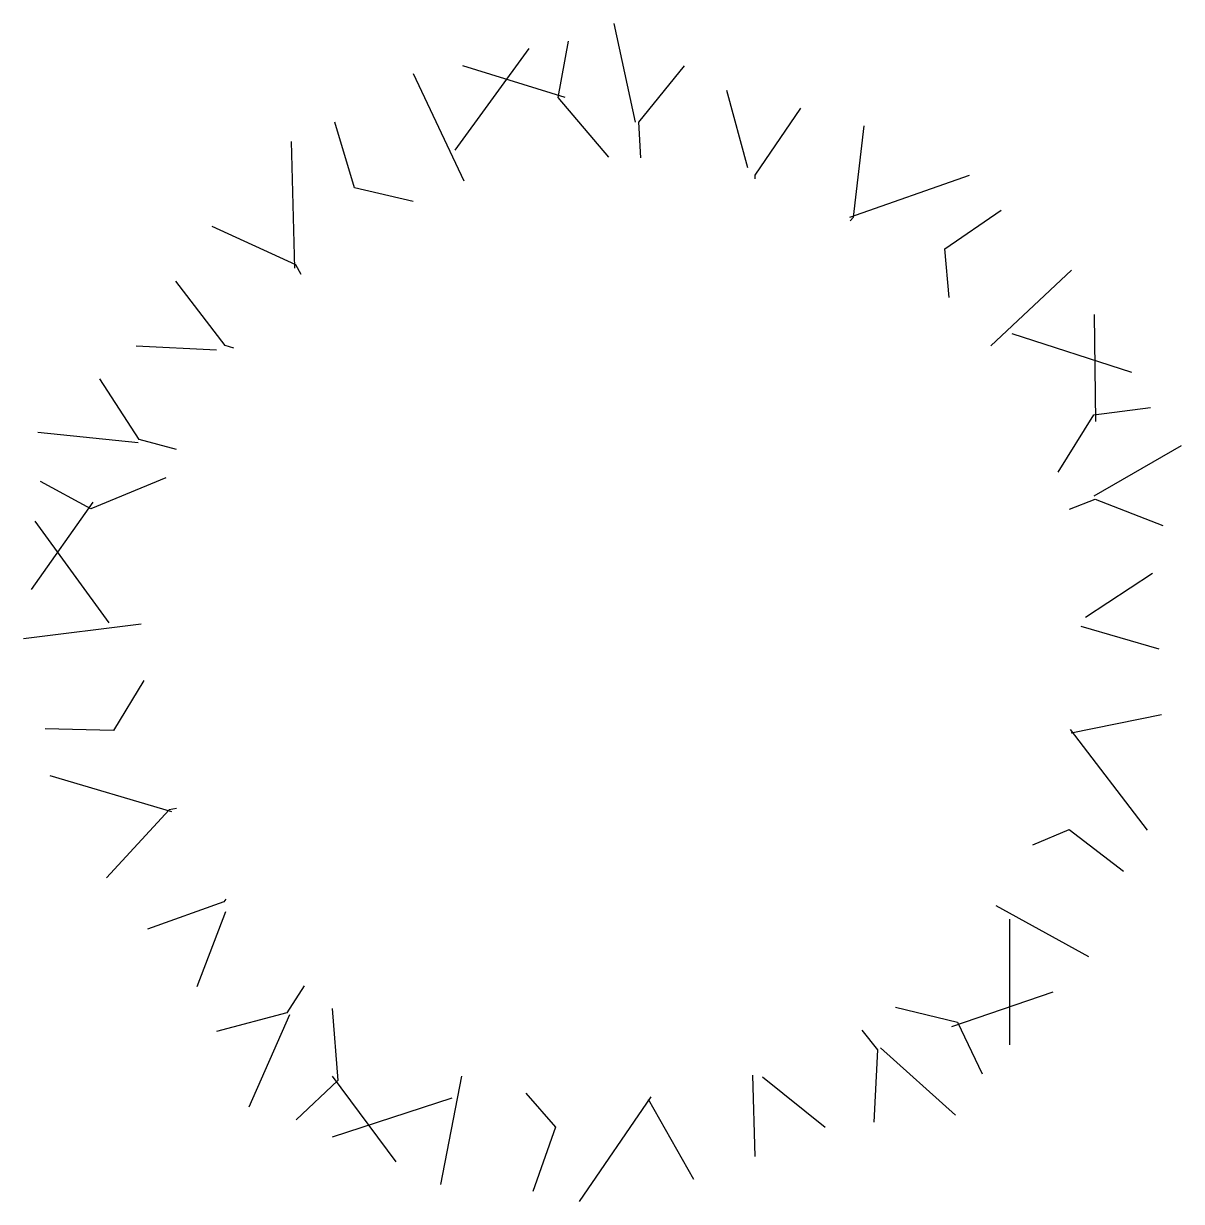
# Model space of a CAD drawing. Extents: x -727 to 676, y -685 to 744.
import ezdxf

# ---------------------------------------------------------------- set-up
doc = ezdxf.new("R2010")
doc.units = 0
doc.header["$LTSCALE"] = 1000
doc.header["$MEASUREMENT"] = 0
doc.layers.get('0').update_dxf_attribs({"linetype": 'CONTINUOUS'})

msp = doc.modelspace()

# ---------------------------------------------------------------- linework, layer by layer
for p, q in [((14.4, 624), (-11.2, 743.5)), ((-79.4, 653.9), (-66.6, 722.2)), ((-203.9, 589.9), (-114.4, 713.3)), ((-70.9, 653.9), (-194.6, 692.3)), ((18.6, 624), (74.1, 692.3)), ((-193.3, 552.4), (-254.5, 682.6)), ((150.9, 568.5), (125.3, 662.4)), ((-17.9, 581.6), (-79.4, 653.9)), ((159.4, 559.9), (214.8, 641.1)), ((-326.3, 544.5), (-349.9, 623.9)), ((21.1, 580.6), (18.6, 624)), ((278.8, 508.7), (291.6, 619.7)), ((-398.5, 446.8), (-402.4, 600.6)), ((159.5, 555.1), (159.4, 559.9)), ((274.5, 508.7), (419.5, 559.9)), ((-254.9, 527.8), (-326.3, 544.5)), ((389.7, 470.3), (457.9, 517.3)), ((274.7, 504.3), (278.8, 508.7)), ((-397.1, 450.9), (-498.8, 497.4)), ((394.8, 411.2), (389.7, 470.3)), ((-390.6, 439.1), (-397.1, 450.9)), ((445.2, 352.7), (543.2, 444.7)), ((-482.8, 353.2), (-542.8, 431)), ((572.7, 261.2), (571, 390.7)), ((470.7, 367.8), (615.7, 320.9)), ((-493.5, 347.7), (-590.8, 352.4)), ((-472.5, 350.1), (-482.8, 353.2)), ((-587.2, 239.1), (-635, 312.9)), ((570, 269.3), (638.9, 278.2)), ((527.1, 199.5), (570, 269.3)), ((-588.5, 235), (-710.1, 247.6)), ((-541.9, 227.1), (-587.2, 239.1)), ((570.6, 170.8), (676.4, 232.1)), ((-645.9, 155), (-706.9, 188.3)), ((-554.9, 192.6), (-645.9, 155)), ((-643.3, 163.1), (-718, 57.4)), ((540.8, 154.7), (571.9, 166.8)), ((571.9, 166.8), (654, 135.1)), ((-623.5, 16.9), (-713.2, 140.2)), ((560, 23.9), (641.4, 77.2)), ((-584.9, 15.3), (-727.3, -2.6)), ((554.5, 13.1), (648.8, -14.6)), ((-581.6, -52.9), (-618.2, -113.6)), ((542.7, -116.3), (652.2, -94.2)), ((-618.2, -113.6), (-701, -111.5)), ((541.4, -112.2), (634.9, -234.3)), ((-547.6, -212.3), (-695, -168.6)), ((-551, -209.8), (-626.6, -292.1)), ((-542.1, -208.1), (-551, -209.8)), ((496.3, -252.2), (540.4, -233.6)), ((540.4, -233.6), (606.1, -284)), ((-484.5, -321.5), (-577.1, -354.5)), ((-482.1, -318), (-484.5, -321.5)), ((451.2, -325.8), (563.5, -387.6)), ((-482.7, -333.4), (-517.2, -424.4)), ((468, -342.4), (468.1, -494.8)), ((-387.2, -423.3), (-408.3, -456)), ((398, -472.3), (520.7, -430.6)), ((-408.3, -456), (-493.3, -478.7)), ((-353.2, -450.6), (-346.5, -537.8)), ((329.9, -449.1), (404.9, -467.2)), ((-404.9, -458.5), (-454.4, -570.3)), ((404.9, -467.2), (434.7, -530)), ((288.8, -477.1), (308, -500.7)), ((311.5, -498.2), (402.4, -579.9)), ((308, -500.7), (303.3, -588.6)), ((-346.5, -537.8), (-397, -585.6)), ((-353.4, -532.8), (-276, -636.6)), ((-196.6, -532.6), (-221.8, -664)), ((156.5, -531.6), (159.3, -629.9)), ((168.4, -533.5), (244.3, -594.5)), ((-118.3, -553.1), (-82.5, -594.5)), ((-208.3, -559.2), (-353.2, -606.5)), ((33.2, -557.9), (-53.9, -684.6)), ((29.8, -560.4), (84.7, -657.7)), ((-82.5, -594.5), (-110.1, -672.6))]:
    msp.add_line(p, q)

doc.saveas('drawing.dxf')
